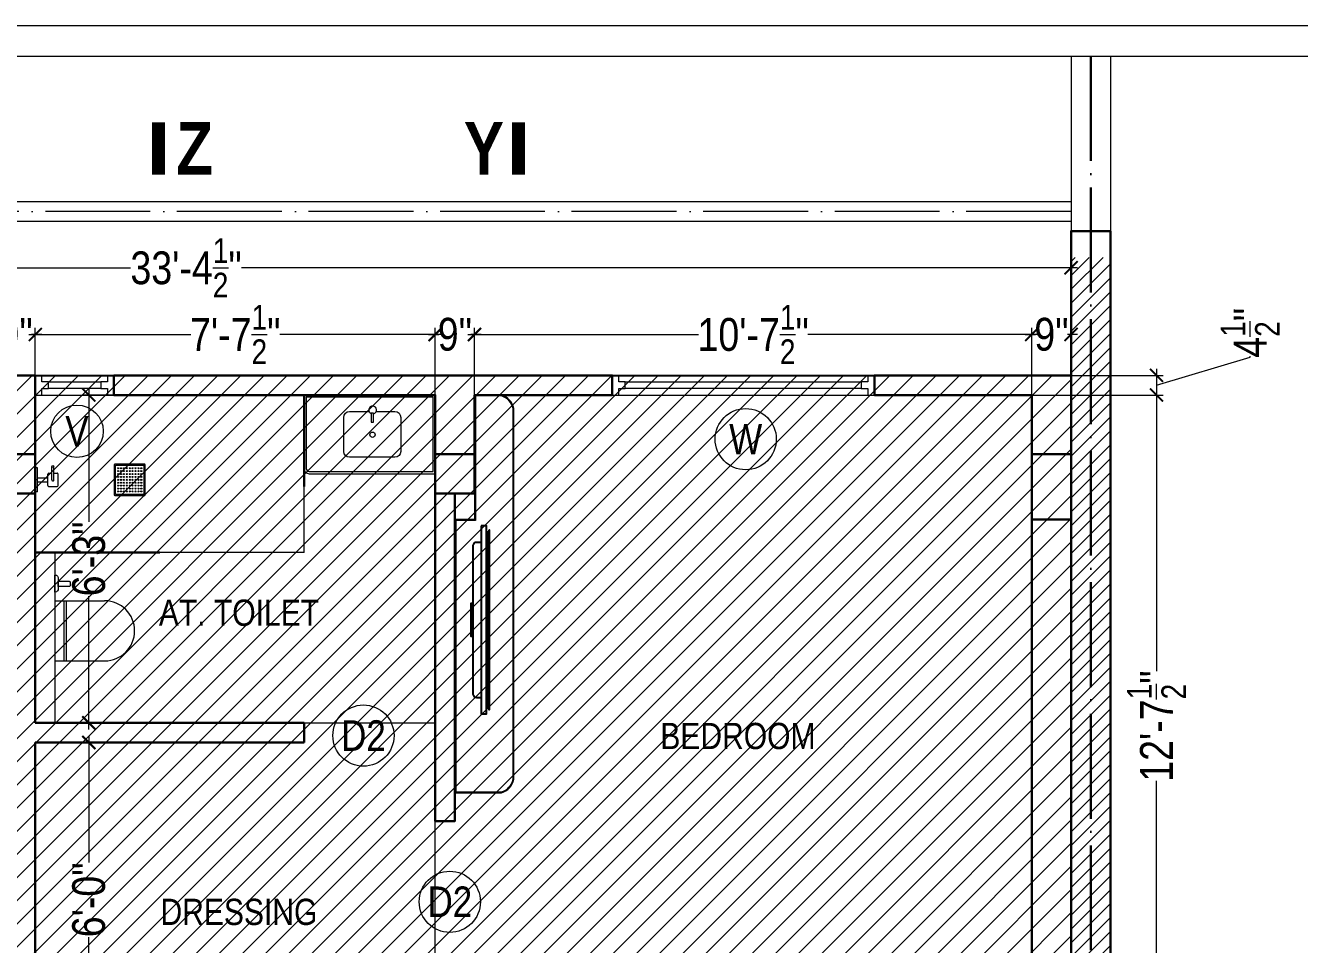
# Model space of a CAD drawing. Header units: millimetres. Extents: x 56222 to 3066687, y -650199 to -121287.
# Drawn here: x 153094.4 to 153385.9, y -173981.4 to -173771.1 of the extents above; entities that cross this region are included whole.
import ezdxf

# ---------------------------------------------------------------- set-up
doc = ezdxf.new("R2010")
doc.units = ezdxf.units.MM
doc.header["$MEASUREMENT"] = 0
doc.header["$PDMODE"] = 35
doc.linetypes.add('ACAD_ISO04W100', pattern=[30, 24, -3, 0, -3])
doc.layers.get('Defpoints').update_dxf_attribs({"color": 220})
for name, color, linetype, lineweight in [('COLUMN', 1, 'Continuous', 30), ('Farniture', 59, 'Continuous', 25), ('FIRST FLOOR', 7, 'Continuous', 9), ('FIRST FLOOR ( DIM )', 250, 'Continuous', 9), ('FIRST FLOOR ( DW_RAIL )', 7, 'Continuous', 9), ('FIRST FLOOR ( TEXT )', 7, 'Continuous', 9), ('FIRST FLOOR_( PLine )_', 251, 'Continuous', 30), ('FURNITURE', 32, 'Continuous', 9), ('GROUND FLOOR', 7, 'Continuous', 9), ('GROUND FLOOR  ( HATCH )', 251, 'Continuous', 9), ('SECTION', 7, 'Continuous', 9), ('X_PLOT', 1, 'Continuous', 9), ('X_SHEET', 7, 'Continuous', 9), ('X~SLAB ( HATCH )', 251, 'Continuous', 9)]:
    doc.layers.add(name, color=color, linetype=linetype, lineweight=lineweight)
doc.layers.add('XX~SLAB ( PLINE )', color=251, linetype='Continuous', plot=False)
doc.styles.add("Cn_BT_0'-0", font='swissc.ttf')
doc.styles.add('Cn_BT_7', font='swissc.ttf', dxfattribs={"height": 7})
doc.styles.add('Cn_BT_7½', font='swissc.ttf', dxfattribs={"height": 7.5})
doc.styles.add('KATHA', font='swissc.ttf')
doc.dimstyles.new('Cn_BT_7½', dxfattribs={"dimtxt": 9, "dimasz": 3, "dimexe": 1.5, "dimexo": 0, "dimgap": 0.09, "dimtad": 0, "dimdec": 3, "dimzin": 3, "dimdsep": 46, "dimlunit": 4, "dimtxsty": 'Cn_BT_7½', "dimblk": 'ARCHTICK', "dimcen": 0.09, "dimdle": 1.5, "dimclrd": 251, "dimclre": 251, "dimclrt": 14, "dimadec": 0, "dimazin": 0, "dimtfac": 0.75, "dimtdec": 3, "dimtofl": 0, "dimtmove": 0, "dimatfit": 3, "dimfxl": 0, "dimtolj": 1, "dimtzin": 0, "dimlwd": 15, "dimlwe": 15, "dimarcsym": 0})

# ---------------------------------------------------------------- blocks, each defined once
blk = doc.blocks.new('_ArchTick')
at = {"color": 0, "linetype": 'ByBlock', "const_width": 0.15}
blk.add_lwpolyline([(-0.5, -0.5), (0.5, 0.5)], dxfattribs=at)
blk = doc.blocks.new('*D50')
at = {"layer": 'Defpoints', "color": 0, "lineweight": 0, "transparency": 16777216}
for p in [(153333.66, -173851.18), (153324.66, -173855.68), (153353.19, -173855.68)]:
    blk.add_point(p, dxfattribs=at)
at = {"layer": 'FIRST FLOOR ( DIM )', "color": 251, "lineweight": 15, "transparency": 16777216}
for p, q in [((153353.19, -173853.43), (153374.63, -173846.99)), ((153374.63, -173846.99), (153374.63, -173846.81)), ((153333.66, -173851.18), (153354.69, -173851.18)), ((153353.19, -173849.68), (153353.19, -173857.18)), ((153324.66, -173855.68), (153354.69, -173855.68))]:
    blk.add_line(p, q, dxfattribs=at)
at = {"layer": 'FIRST FLOOR ( DIM )', "color": 251, "lineweight": 15, "transparency": 16777216, "xscale": 3, "yscale": 3, "zscale": 3}
for p, rotation in [((153353.19, -173851.18), 90), ((153353.19, -173855.68), 270)]:
    blk.add_blockref('_ArchTick', p, dxfattribs=dict(at, rotation=rotation))
at = {"layer": 'FIRST FLOOR ( DIM )', "color": 14, "transparency": 16777216, "insert": (153374.63, -173841.44), "char_height": 7.5, "attachment_point": 5, "rotation": 90, "style": 'Cn_BT_7½'}
blk.add_mtext('\\A1;4{\\H0.75x;\\S1/2;}"', dxfattribs=at)
blk = doc.blocks.new('*D48')
at = {"layer": 'Defpoints', "color": 0, "lineweight": 0, "transparency": 16777216}
for p in [(153333.66, -173855.68), (153333.66, -174007.18), (153353.19, -174007.18)]:
    blk.add_point(p, dxfattribs=at)
at = {"layer": 'FIRST FLOOR ( DIM )', "color": 251, "lineweight": 15, "transparency": 16777216}
for p, q in [((153353.19, -173854.18), (153353.19, -173918.89)), ((153333.66, -173855.68), (153354.69, -173855.68)), ((153353.19, -174008.68), (153353.19, -173943.96)), ((153333.66, -174007.18), (153354.69, -174007.18))]:
    blk.add_line(p, q, dxfattribs=at)
at = {"layer": 'FIRST FLOOR ( DIM )', "color": 251, "lineweight": 15, "transparency": 16777216, "xscale": 3, "yscale": 3, "zscale": 3}
for p, rotation in [((153353.19, -173855.68), 90), ((153353.19, -174007.18), 270)]:
    blk.add_blockref('_ArchTick', p, dxfattribs=dict(at, rotation=rotation))
at = {"layer": 'FIRST FLOOR ( DIM )', "color": 14, "transparency": 16777216, "insert": (153353.19, -173931.43), "char_height": 7.5, "attachment_point": 5, "rotation": 90, "style": 'Cn_BT_7½'}
blk.add_mtext('\\A1;12\'-7{\\H0.75x;\\S1/2;}"', dxfattribs=at)
blk = doc.blocks.new('*D47')
at = {"layer": 'Defpoints', "color": 0, "lineweight": 0, "transparency": 16777216}
for p in [(152933.16, -173826.57), (152933.16, -173851.18), (153333.66, -173851.18)]:
    blk.add_point(p, dxfattribs=at)
at = {"layer": 'FIRST FLOOR ( DIM )', "color": 251, "lineweight": 15, "transparency": 16777216}
for p, q in [((152933.16, -173851.18), (152933.16, -173825.07)), ((153333.66, -173851.18), (153333.66, -173825.07)), ((152931.66, -173826.57), (153118.45, -173826.57)), ((153335.16, -173826.57), (153143.87, -173826.57))]:
    blk.add_line(p, q, dxfattribs=at)
at = {"layer": 'FIRST FLOOR ( DIM )', "color": 251, "lineweight": 15, "transparency": 16777216, "xscale": 3, "yscale": 3, "zscale": 3, "rotation": 180}
blk.add_blockref('_ArchTick', (152933.16, -173826.57), dxfattribs=at)
at = {"layer": 'FIRST FLOOR ( DIM )', "color": 251, "lineweight": 15, "transparency": 16777216, "xscale": 3, "yscale": 3, "zscale": 3}
blk.add_blockref('_ArchTick', (153333.66, -173826.57), dxfattribs=at)
at = {"layer": 'FIRST FLOOR ( DIM )', "color": 14, "transparency": 16777216, "insert": (153131.16, -173826.57), "char_height": 7.5, "attachment_point": 5, "style": 'Cn_BT_7½'}
blk.add_mtext('\\A1;33\'-4{\\H0.75x;\\S1/2;}"', dxfattribs=at)
blk = doc.blocks.new('*D39')
at = {"layer": 'Defpoints', "color": 0, "lineweight": 0, "transparency": 16777216}
for p in [(153096.66, -173935.18), (153096.66, -174007.18), (153108.91, -174007.18)]:
    blk.add_point(p, dxfattribs=at)
at = {"layer": 'FIRST FLOOR ( DIM )', "color": 251, "lineweight": 15, "transparency": 16777216}
for p, q in [((153096.66, -173935.18), (153110.41, -173935.18)), ((153108.91, -173933.68), (153108.91, -173962.66)), ((153108.91, -174008.68), (153108.91, -173979.69)), ((153096.66, -174007.18), (153110.41, -174007.18))]:
    blk.add_line(p, q, dxfattribs=at)
at = {"layer": 'FIRST FLOOR ( DIM )', "color": 251, "lineweight": 15, "transparency": 16777216, "xscale": 3, "yscale": 3, "zscale": 3}
for p, rotation in [((153108.91, -173935.18), 90), ((153108.91, -174007.18), 270)]:
    blk.add_blockref('_ArchTick', p, dxfattribs=dict(at, rotation=rotation))
at = {"layer": 'FIRST FLOOR ( DIM )', "color": 14, "transparency": 16777216, "insert": (153108.91, -173971.18), "char_height": 7.5, "attachment_point": 5, "rotation": 90, "style": 'Cn_BT_7½'}
blk.add_mtext('\\A1;6\'-0"', dxfattribs=at)
blk = doc.blocks.new('A$C744D1EC1')
at = {"layer": 'FURNITURE'}
for p, q in [((-2.26, -0.39), (-2.26, 0)), ((-2.26, -0.39), (-2.26, 0)), ((0, -0.39), (0, 0)), ((0, -0.39), (0, 0)), ((2.26, -0.39), (2.26, 0)), ((2.26, -0.39), (2.26, 0)), ((-2.26, -0.39), (2.26, -0.39)), ((-2.26, -0.39), (2.26, -0.39)), ((-1.06, -2.36), (1.06, -2.36)), ((-0.39, -0.39), (-0.39, -2.36)), ((0.39, -0.39), (0.39, -2.36)), ((-1.26, -2.56), (-1.26, -4.14)), ((-1.06, -4.33), (1.06, -4.33)), ((0, -3.15), (2.56, -3.15)), ((0, -3.55), (2.56, -3.55)), ((1.26, -2.56), (1.26, -3.15)), ((1.26, -3.55), (1.26, -4.14))]:
    blk.add_line(p, q, dxfattribs=at)
for points in [[(-2.96, -15.14), (-2.96, -20.86, 0.414214), (-2.86, -20.96), (2.86, -20.96, 0.414214), (2.96, -20.86), (2.96, -15.14, 0.414214), (2.86, -15.04), (-2.86, -15.04, 0.414214)], [(-2.76, -15.34), (-2.76, -20.66, 0.414214), (-2.66, -20.76), (2.66, -20.76, 0.414214), (2.76, -20.66), (2.76, -15.34, 0.414214), (2.66, -15.24), (-2.66, -15.24, 0.414214)]]:
    blk.add_lwpolyline(points, format="xyb", close=True, dxfattribs=at)
for centre, radius in [((2.56, -3.35), 0.197), ((-2.21, -15.79), 0.0985), ((-2.21, -16.34), 0.0985), ((-2.21, -16.9), 0.0985), ((-1.66, -15.79), 0.0985), ((-1.66, -16.34), 0.0985), ((-1.66, -16.9), 0.0985), ((-1.1, -15.79), 0.0985), ((-1.1, -16.34), 0.0985), ((-1.1, -16.9), 0.0985), ((-0.55, -15.79), 0.0985), ((-0.55, -16.34), 0.0985), ((-0.55, -16.9), 0.0985), ((0, -15.79), 0.0985), ((0, -16.34), 0.0985), ((0, -16.9), 0.0985), ((0.55, -15.79), 0.0985), ((0.55, -16.34), 0.0985), ((0.55, -16.9), 0.0985), ((1.1, -15.79), 0.0985), ((1.1, -16.34), 0.0985), ((1.1, -16.9), 0.0985), ((1.66, -15.79), 0.0985), ((1.66, -16.34), 0.0985), ((1.66, -16.9), 0.0985), ((2.21, -15.79), 0.0985), ((2.21, -16.34), 0.0985), ((2.21, -16.9), 0.0985), ((-2.21, -17.45), 0.0985), ((-2.21, -18), 0.0985), ((-2.21, -18.55), 0.0985), ((-2.21, -19.1), 0.0985), ((-1.66, -17.45), 0.0985), ((-1.66, -18), 0.0985), ((-1.66, -18.55), 0.0985), ((-1.66, -19.1), 0.0985), ((-1.1, -17.45), 0.0985), ((-1.1, -18), 0.0985), ((-1.1, -18.55), 0.0985), ((-1.1, -19.1), 0.0985), ((-0.55, -17.45), 0.0985), ((-0.55, -18), 0.0985), ((-0.55, -18.55), 0.0985), ((-0.55, -19.1), 0.0985), ((0, -17.45), 0.0985), ((0, -18), 0.0985), ((0, -18.55), 0.0985), ((0, -19.1), 0.0985), ((0.55, -17.45), 0.0985), ((0.55, -18), 0.0985), ((0.55, -18.55), 0.0985), ((0.55, -19.1), 0.0985), ((1.1, -17.45), 0.0985), ((1.1, -18), 0.0985), ((1.1, -18.55), 0.0985), ((1.1, -19.1), 0.0985), ((1.66, -17.45), 0.0985), ((1.66, -18), 0.0985), ((1.66, -18.55), 0.0985), ((1.66, -19.1), 0.0985), ((2.21, -17.45), 0.0985), ((2.21, -18), 0.0985), ((2.21, -18.55), 0.0985), ((2.21, -19.1), 0.0985), ((-2.21, -19.66), 0.0985), ((-2.21, -20.21), 0.0985), ((-1.66, -19.66), 0.0985), ((-1.66, -20.21), 0.0985), ((-1.1, -19.66), 0.0985), ((-1.1, -20.21), 0.0985), ((-0.55, -19.66), 0.0985), ((-0.55, -20.21), 0.0985), ((0, -19.66), 0.0985), ((0, -20.21), 0.0985), ((0.55, -19.66), 0.0985), ((0.55, -20.21), 0.0985), ((1.1, -19.66), 0.0985), ((1.1, -20.21), 0.0985), ((1.66, -19.66), 0.0985), ((1.66, -20.21), 0.0985), ((2.21, -19.66), 0.0985), ((2.21, -20.21), 0.0985)]:
    blk.add_circle(centre, radius, dxfattribs=at)
for centre, start, end in [((-1.06, -2.56), 90, 180), ((1.06, -2.56), 0, 90), ((-1.06, -4.14), 180, 270), ((0, -3.35), 90, 270), ((1.06, -4.14), 270, 0)]:
    blk.add_arc(centre, 0.197, start, end, dxfattribs=at)
blk = doc.blocks.new('dfg')
at = {"layer": 'FURNITURE'}
for p, q in [((295086.03, -103322.89), (295099.32, -103322.89)), ((295086.03, -103322.89), (295086.03, -103338.95)), ((295088.5, -103338.95), (295088.5, -103322.89)), ((295089.07, -103338.95), (295089.07, -103322.89)), ((295086.03, -103338.95), (295099.32, -103338.95))]:
    blk.add_line(p, q, dxfattribs=at)
for points in [[(295086.89, -103316.98), (295086.89, -103319.57, -0.455818), (295086.08, -103320.57), (295086.03, -103320.57), (295086.03, -103315.98), (295086.08, -103315.98, -0.455818)], [(295090.07, -103317.91), (295090.07, -103318.8, -0.414214), (295089.82, -103319.05), (295086.89, -103319.05), (295086.89, -103317.66), (295089.82, -103317.66, -0.414214)]]:
    blk.add_lwpolyline(points, format="xyb", close=True, dxfattribs=at)
blk.add_arc((295099.32, -103330.92), 8.03, 270, 90, dxfattribs=at)
blk = doc.blocks.new('*D36')
at = {"layer": 'Defpoints', "color": 0, "lineweight": 0, "transparency": 16777216}
for p in [(153108.91, -173855.68), (153115.12, -173855.68), (153115.12, -173930.68)]:
    blk.add_point(p, dxfattribs=at)
at = {"layer": 'GROUND FLOOR', "color": 251, "lineweight": 15, "transparency": 16777216}
for p, q in [((153108.91, -173854.18), (153108.91, -173884.66)), ((153115.12, -173855.68), (153107.41, -173855.68)), ((153108.91, -173932.18), (153108.91, -173901.69)), ((153115.12, -173930.68), (153107.41, -173930.68))]:
    blk.add_line(p, q, dxfattribs=at)
at = {"layer": 'GROUND FLOOR', "color": 251, "lineweight": 15, "transparency": 16777216, "xscale": 3, "yscale": 3, "zscale": 3}
for p, rotation in [((153108.91, -173855.68), 90), ((153108.91, -173930.68), 270)]:
    blk.add_blockref('_ArchTick', p, dxfattribs=dict(at, rotation=rotation))
at = {"layer": 'GROUND FLOOR', "color": 14, "transparency": 16777216, "insert": (153108.91, -173893.18), "char_height": 7.5, "attachment_point": 5, "rotation": 90, "style": 'Cn_BT_7½'}
blk.add_mtext('\\A1;6\'-3"', dxfattribs=at)
blk = doc.blocks.new('tv')
at = {"layer": 'Farniture'}
for points in [[(47049.68, -94850.89), (47017.64, -94850.89), (47017.64, -94849.96), (47049.68, -94849.96)], [(47048.97, -94849.55), (47018.36, -94849.55), (47018.36, -94849.43), (47048.97, -94849.43)], [(47048.62, -94849.96), (47018.71, -94849.96), (47018.71, -94849.55), (47048.62, -94849.55)], [(47030.87, -94852.22), (47036.46, -94852.22), (47036.46, -94852.63), (47030.87, -94852.63)]]:
    blk.add_lwpolyline(points, close=True, dxfattribs=at)
blk.add_lwpolyline([(47046.93, -94850.89), (47020.39, -94850.89), (47020.39, -94851.6, 0.414214), (47021.02, -94852.22), (47046.31, -94852.22, 0.414214), (47046.93, -94851.6)], format="xyb", close=True, dxfattribs=at)
blk = doc.blocks.new('*D25')
at = {"layer": 'Defpoints', "color": 0, "lineweight": 0, "transparency": 16777216}
for p in [(153096.66, -173841.82), (153096.66, -173851.18), (153087.66, -173855.68)]:
    blk.add_point(p, dxfattribs=at)
at = {"layer": 'FIRST FLOOR ( DIM )', "color": 251, "lineweight": 15, "transparency": 16777216}
for p, q in [((153086.16, -173841.82), (153088.51, -173841.82)), ((153087.66, -173855.68), (153087.66, -173840.32)), ((153098.16, -173841.82), (153095.82, -173841.82)), ((153096.66, -173851.18), (153096.66, -173840.32))]:
    blk.add_line(p, q, dxfattribs=at)
at = {"layer": 'FIRST FLOOR ( DIM )', "color": 251, "lineweight": 15, "transparency": 16777216, "xscale": 3, "yscale": 3, "zscale": 3, "rotation": 180}
blk.add_blockref('_ArchTick', (153087.66, -173841.82), dxfattribs=at)
at = {"layer": 'FIRST FLOOR ( DIM )', "color": 251, "lineweight": 15, "transparency": 16777216, "xscale": 3, "yscale": 3, "zscale": 3}
blk.add_blockref('_ArchTick', (153096.66, -173841.82), dxfattribs=at)
at = {"layer": 'FIRST FLOOR ( DIM )', "color": 14, "transparency": 16777216, "insert": (153092.16, -173841.82), "char_height": 7.5, "attachment_point": 5, "style": 'Cn_BT_7½'}
blk.add_mtext('\\A1;9"', dxfattribs=at)
blk = doc.blocks.new('*D24')
at = {"layer": 'Defpoints', "color": 0, "lineweight": 0, "transparency": 16777216}
for p in [(153188.16, -173841.82), (153096.66, -173851.18), (153188.16, -173855.68)]:
    blk.add_point(p, dxfattribs=at)
at = {"layer": 'FIRST FLOOR ( DIM )', "color": 251, "lineweight": 15, "transparency": 16777216}
for p, q in [((153095.16, -173841.82), (153132.21, -173841.82)), ((153096.66, -173851.18), (153096.66, -173840.32)), ((153189.66, -173841.82), (153152.61, -173841.82)), ((153188.16, -173855.68), (153188.16, -173840.32))]:
    blk.add_line(p, q, dxfattribs=at)
at = {"layer": 'FIRST FLOOR ( DIM )', "color": 251, "lineweight": 15, "transparency": 16777216, "xscale": 3, "yscale": 3, "zscale": 3, "rotation": 180}
blk.add_blockref('_ArchTick', (153096.66, -173841.82), dxfattribs=at)
at = {"layer": 'FIRST FLOOR ( DIM )', "color": 251, "lineweight": 15, "transparency": 16777216, "xscale": 3, "yscale": 3, "zscale": 3}
blk.add_blockref('_ArchTick', (153188.16, -173841.82), dxfattribs=at)
at = {"layer": 'FIRST FLOOR ( DIM )', "color": 14, "transparency": 16777216, "insert": (153142.41, -173841.82), "char_height": 7.5, "attachment_point": 5, "style": 'Cn_BT_7½'}
blk.add_mtext('\\A1;7\'-7{\\H0.75x;\\S1/2;}"', dxfattribs=at)
blk = doc.blocks.new('*D23')
at = {"layer": 'Defpoints', "color": 0, "lineweight": 0, "transparency": 16777216}
for p in [(153197.16, -173841.82), (153188.16, -173855.68), (153197.16, -173855.68)]:
    blk.add_point(p, dxfattribs=at)
at = {"layer": 'FIRST FLOOR ( DIM )', "color": 251, "lineweight": 15, "transparency": 16777216}
for p, q in [((153186.66, -173841.82), (153189.01, -173841.82)), ((153188.16, -173855.68), (153188.16, -173840.32)), ((153198.66, -173841.82), (153196.32, -173841.82)), ((153197.16, -173855.68), (153197.16, -173840.32))]:
    blk.add_line(p, q, dxfattribs=at)
at = {"layer": 'FIRST FLOOR ( DIM )', "color": 251, "lineweight": 15, "transparency": 16777216, "xscale": 3, "yscale": 3, "zscale": 3, "rotation": 180}
blk.add_blockref('_ArchTick', (153188.16, -173841.82), dxfattribs=at)
at = {"layer": 'FIRST FLOOR ( DIM )', "color": 251, "lineweight": 15, "transparency": 16777216, "xscale": 3, "yscale": 3, "zscale": 3}
blk.add_blockref('_ArchTick', (153197.16, -173841.82), dxfattribs=at)
at = {"layer": 'FIRST FLOOR ( DIM )', "color": 14, "transparency": 16777216, "insert": (153192.66, -173841.82), "char_height": 7.5, "attachment_point": 5, "style": 'Cn_BT_7½'}
blk.add_mtext('\\A1;9"', dxfattribs=at)
blk = doc.blocks.new('*D22')
at = {"layer": 'Defpoints', "color": 0, "lineweight": 0, "transparency": 16777216}
for p in [(153324.66, -173841.82), (153197.16, -173855.68), (153324.66, -173855.68)]:
    blk.add_point(p, dxfattribs=at)
at = {"layer": 'FIRST FLOOR ( DIM )', "color": 251, "lineweight": 15, "transparency": 16777216}
for p, q in [((153195.66, -173841.82), (153248.38, -173841.82)), ((153197.16, -173855.68), (153197.16, -173840.32)), ((153326.16, -173841.82), (153273.45, -173841.82)), ((153324.66, -173855.68), (153324.66, -173840.32))]:
    blk.add_line(p, q, dxfattribs=at)
at = {"layer": 'FIRST FLOOR ( DIM )', "color": 251, "lineweight": 15, "transparency": 16777216, "xscale": 3, "yscale": 3, "zscale": 3, "rotation": 180}
blk.add_blockref('_ArchTick', (153197.16, -173841.82), dxfattribs=at)
at = {"layer": 'FIRST FLOOR ( DIM )', "color": 251, "lineweight": 15, "transparency": 16777216, "xscale": 3, "yscale": 3, "zscale": 3}
blk.add_blockref('_ArchTick', (153324.66, -173841.82), dxfattribs=at)
at = {"layer": 'FIRST FLOOR ( DIM )', "color": 14, "transparency": 16777216, "insert": (153260.91, -173841.82), "char_height": 7.5, "attachment_point": 5, "style": 'Cn_BT_7½'}
blk.add_mtext('\\A1;10\'-7{\\H0.75x;\\S1/2;}"', dxfattribs=at)
blk = doc.blocks.new('*D21')
at = {"layer": 'Defpoints', "color": 0, "lineweight": 0, "transparency": 16777216}
for p in [(153333.66, -173841.82), (153333.66, -173851.18), (153324.66, -173855.68)]:
    blk.add_point(p, dxfattribs=at)
at = {"layer": 'FIRST FLOOR ( DIM )', "color": 251, "lineweight": 15, "transparency": 16777216}
for p, q in [((153323.16, -173841.82), (153325.51, -173841.82)), ((153324.66, -173855.68), (153324.66, -173840.32)), ((153335.16, -173841.82), (153332.82, -173841.82)), ((153333.66, -173851.18), (153333.66, -173840.32))]:
    blk.add_line(p, q, dxfattribs=at)
at = {"layer": 'FIRST FLOOR ( DIM )', "color": 251, "lineweight": 15, "transparency": 16777216, "xscale": 3, "yscale": 3, "zscale": 3, "rotation": 180}
blk.add_blockref('_ArchTick', (153324.66, -173841.82), dxfattribs=at)
at = {"layer": 'FIRST FLOOR ( DIM )', "color": 251, "lineweight": 15, "transparency": 16777216, "xscale": 3, "yscale": 3, "zscale": 3}
blk.add_blockref('_ArchTick', (153333.66, -173841.82), dxfattribs=at)
at = {"layer": 'FIRST FLOOR ( DIM )', "color": 14, "transparency": 16777216, "insert": (153329.16, -173841.82), "char_height": 7.5, "attachment_point": 5, "style": 'Cn_BT_7½'}
blk.add_mtext('\\A1;9"', dxfattribs=at)

msp = doc.modelspace()

# ---------------------------------------------------------------- hatches: boundary and pattern name
at = {"layer": 'GROUND FLOOR  ( HATCH )'}
h = msp.add_hatch(dxfattribs=at)
h.set_pattern_fill('ANSI31', color=6, scale=18, style=0)
h.set_pattern_definition([(45, (36801.9772, -11548.502), (-1.590990258, 1.590990258), [])])
h.paths.add_polyline_path([(153342.6631, -173824.1764), (153333.6631, -173824.1764), (153333.6631, -174167.6764), (153342.6631, -174167.6764)])
at = {"layer": 'X~SLAB ( HATCH )'}
h = msp.add_hatch(dxfattribs=at)
h.set_pattern_fill('ANSI31', color=256, scale=30, style=0)
h.set_pattern_definition([(45, (152928.663, -174161.6764), (-2.65165, 2.65165), [])])
h.paths.add_polyline_path([(152928.6631, -173851.1764), (153333.6631, -173851.1764), (153333.6631, -174161.6764), (153324.6631, -174161.6764), (153324.6631, -174143.6764), (153243.6631, -174143.6764), (153243.6631, -174161.6764), (152928.6631, -174161.6764)])
h.paths.add_polyline_path([(153096.6631, -174056.6764), (153138.6631, -174056.6764), (153138.6631, -174110.6764), (153192.6631, -174110.6764), (153192.6631, -174152.6764), (153096.6631, -174152.6764)], flags=16)
h.paths.add_polyline_path([(153239.1631, -174139.1764), (153324.6631, -174139.1764), (153324.6631, -174011.6764), (153239.1631, -174011.6764)], flags=16)

# ---------------------------------------------------------------- linework, layer by layer
at = {"layer": 'COLUMN'}
for points in [[(153087.6631, -173869.1764), (153096.6631, -173869.1764), (153096.6631, -173878.1764), (153087.6631, -173878.1764)], [(153188.1631, -173869.1764), (153197.1631, -173869.1764), (153197.1631, -173878.1764), (153188.1631, -173878.1764)], [(153324.6631, -173869.1764), (153333.6631, -173869.1764), (153333.6631, -173884.1764), (153324.6631, -173884.1764)]]:
    msp.add_lwpolyline(points, close=True, dxfattribs=at)
at = {"layer": 'FIRST FLOOR'}
for p, q in [((152933.1631, -173851.1764), (153333.6631, -173851.1764)), ((153096.6631, -173930.6764), (153096.6631, -173851.1764)), ((153114.6631, -173855.6764), (153114.6631, -173851.1764)), ((153228.6631, -173855.6764), (153228.6631, -173851.1764)), ((153288.6631, -173855.6764), (153288.6631, -173851.1764)), ((153333.6631, -173851.1764), (153333.6631, -174161.6764)), ((153096.6631, -173855.6764), (153188.1631, -173855.6764)), ((153188.1631, -174007.1764), (153188.1631, -173855.6764)), ((153197.1631, -173855.6764), (153324.6631, -173855.6764)), ((153197.1631, -173878.1764), (153197.1631, -173855.6764)), ((153324.6631, -173855.6764), (153324.6631, -174007.1764)), ((153192.6631, -173953.1764), (153192.6631, -173878.1764)), ((153096.6631, -173930.6764), (153188.1631, -173930.6764)), ((153158.1631, -173935.1764), (153158.1631, -173930.6764)), ((153096.6631, -173935.1764), (153158.1631, -173935.1764)), ((153096.6631, -173935.1764), (153096.6631, -174007.1764)), ((153188.1631, -173953.1764), (153192.6631, -173953.1764))]:
    msp.add_line(p, q, dxfattribs=at)
at = {"layer": 'FIRST FLOOR ( DIM )', "color": 5}
for centre, radius in [((153106.1991, -173863.9739), 6), ((153259.2076, -173865.7762), 7), ((153171.7419, -173933.595), 7), ((153191.5027, -173971.6235), 7)]:
    msp.add_circle(centre, radius, dxfattribs=at)
at = {"layer": 'FIRST FLOOR ( DW_RAIL )'}
for points in [[(153114.6631, -173851.1764), (153113.1631, -173851.1764), (153113.1631, -173852.6764), (153111.6631, -173852.6764), (153111.6631, -173854.1764), (153099.6631, -173854.1764), (153099.6631, -173852.6764), (153098.1631, -173852.6764), (153098.1631, -173851.1764), (153096.6631, -173851.1764), (153096.6631, -173855.6764), (153098.1631, -173855.6764), (153098.1631, -173854.1764), (153099.6631, -173854.1764), (153099.6631, -173852.6764), (153111.6631, -173852.6764), (153111.6631, -173854.1764), (153113.1631, -173854.1764), (153113.1631, -173855.6764), (153114.6631, -173855.6764), (153114.6631, -173851.1764), (153096.6631, -173851.1764), (153096.6631, -173855.6764), (153114.6631, -173855.6764)], [(153288.6631, -173851.1764), (153287.1631, -173851.1764), (153287.1631, -173852.6764), (153285.6631, -173852.6764), (153285.6631, -173854.1764), (153231.6631, -173854.1764), (153231.6631, -173852.6764), (153230.1631, -173852.6764), (153230.1631, -173851.1764), (153228.6631, -173851.1764), (153228.6631, -173855.6764), (153230.1631, -173855.6764), (153230.1631, -173854.1764), (153231.6631, -173854.1764), (153231.6631, -173852.6764), (153285.6631, -173852.6764), (153285.6631, -173854.1764), (153287.1631, -173854.1764), (153287.1631, -173855.6764), (153288.6631, -173855.6764), (153288.6631, -173851.1764), (153228.6631, -173851.1764), (153228.6631, -173855.6764), (153288.6631, -173855.6764)]]:
    msp.add_lwpolyline(points, close=True, dxfattribs=at)
at = {"layer": 'FIRST FLOOR_( PLine )_'}
for p, q in [((153096.6631, -173851.1764), (152933.1631, -173851.1764)), ((153096.6631, -173930.6764), (153096.6631, -173851.1764)), ((153158.1631, -173930.6764), (153096.6631, -173930.6764)), ((153158.1631, -173935.1764), (153158.1631, -173930.6764)), ((153096.6631, -174007.1764), (153096.6631, -173935.1764)), ((153096.6631, -173935.1764), (153158.1631, -173935.1764))]:
    msp.add_line(p, q, dxfattribs=at)
for points in [[(153197.1631, -173855.6764), (153228.6631, -173855.6764), (153228.6631, -173851.1764), (153114.6631, -173851.1764), (153114.6631, -173855.6764), (153188.1631, -173855.6764), (153188.1631, -173953.1764), (153192.6631, -173953.1764), (153192.6631, -173878.1764), (153197.1631, -173878.1764)], [(153333.6631, -173851.1764), (153288.6631, -173851.1764), (153288.6631, -173855.6764), (153324.6631, -173855.6764), (153324.6631, -174007.1764), (153234.6631, -174007.1764), (153234.6631, -174011.6764), (153324.6631, -174011.6764), (153324.6631, -174139.1764), (153267.6631, -174139.1764), (153267.6631, -174143.6764), (153324.6631, -174143.6764), (153324.6631, -174161.6764), (153333.6631, -174161.6764)]]:
    msp.add_lwpolyline(points, close=True, dxfattribs=at)
at = {"layer": 'FURNITURE'}
for q in [(153158.1631, -173855.6764), (153096.6631, -173891.6764)]:
    msp.add_line((153158.1631, -173891.6764), q, dxfattribs=at)
at = {"layer": 'FURNITURE', "color": 5, "lineweight": 30, "ltscale": 10000}
for p, q in [((153158.1631, -173855.6764), (153158.1631, -173876.5872)), ((153096.6631, -173891.6764), (153125.1631, -173891.6764))]:
    msp.add_line(p, q, dxfattribs=at)
at = {"layer": 'FURNITURE'}
for points in [[(153188.1631, -173855.6764), (153158.1631, -173855.6764), (153158.1631, -173872.4836, 0.42261333), (153159.3477, -173873.6821), (153188.1631, -173873.6822)], [(153187.6631, -173856.1764), (153158.6631, -173856.1764), (153158.6631, -173872.4894, 0.42530735), (153159.3453, -173873.1821), (153187.6631, -173873.1822)], [(153206.1632, -173858.766, 0.28550808), (153203.3325, -173855.6764), (153197.1631, -173855.6764), (153197.1631, -173884.1764), (153192.6631, -173884.1764), (153192.6631, -173946.6775), (153203.3325, -173946.6775, 0.28548811), (153206.1631, -173943.5882)], [(153206.0199, -173858.7794, 0.28319822), (153203.3126, -173855.8196), (153197.3064, -173855.8196), (153197.3064, -173884.3196), (153192.8064, -173884.3196), (153192.8064, -173946.5343), (153203.3126, -173946.5343, 0.28317791), (153206.0198, -173943.5748)], [(153205.9634, -173858.7848, 0.28225194), (153203.3047, -173855.8761), (153197.3629, -173855.8761), (153197.3629, -173884.3761), (153192.8629, -173884.3761), (153192.8629, -173946.4778), (153203.3047, -173946.4778, 0.28223148), (153205.9633, -173943.5694)]]:
    msp.add_lwpolyline(points, format="xyb", close=True, dxfattribs=at)
msp.add_lwpolyline([(153174.674, -173859.4505), (153178.9458, -173859.4503, -0.41421356), (153180.278, -173860.7825), (153180.2782, -173868.582, -0.41421356), (153178.9461, -173869.9142), (153168.5647, -173869.9145, -0.41421356), (153167.2325, -173868.5824), (153167.2323, -173860.7829, -0.41421356), (153168.5644, -173859.4506), (153173.0387, -173859.4505)], format="xyb", dxfattribs=at)
msp.add_lwpolyline([(153174.674, -173859.4505), (153178.9458, -173859.4503, -0.41421356), (153180.278, -173860.7825), (153180.2782, -173868.582, -0.41421356), (153178.9461, -173869.9142), (153168.5647, -173869.9145, -0.41421356), (153167.2325, -173868.5824), (153167.2323, -173860.7829, -0.41421356), (153168.5644, -173859.4506), (153173.0387, -173859.4505)], format="xyb", dxfattribs=at)
for points in [[(153173.5435, -173859.8032), (153173.5435, -173861.9055), (153174.0799, -173861.9054), (153174.0798, -173859.8032)], [(153173.5435, -173859.8032), (153173.5435, -173861.9055), (153174.0799, -173861.9054), (153174.0798, -173859.8032)], [(153101.1631, -173930.5825), (153096.6631, -173930.5825), (153096.6631, -173891.6764), (153101.1631, -173891.6764)]]:
    msp.add_lwpolyline(points, close=True, dxfattribs=at)
msp.add_circle((153173.8118, -173864.7591), 0.6131, dxfattribs=at)
msp.add_circle((153173.8118, -173864.7591), 0.6131, dxfattribs=at)
msp.add_arc((153173.8563, -173859.0876), 0.8946, 284.4676, 249.530737, dxfattribs=at)
msp.add_arc((153173.8563, -173859.0876), 0.8946, 284.4676, 249.530737, dxfattribs=at)
at = {"layer": 'GROUND FLOOR'}
for p, q in [((153333.6631, -173778.1275), (153333.6631, -174299.0603)), ((153333.6631, -173778.1275), (153333.6631, -173875.1764)), ((153342.6631, -173778.1275), (153342.6631, -174299.0603)), ((152833.4131, -173811.4264), (153333.6631, -173811.4264)), ((152837.9131, -173815.9264), (153333.6631, -173815.9264))]:
    msp.add_line(p, q, dxfattribs=at)
at = {"layer": 'GROUND FLOOR', "color": 1, "linetype": 'ACAD_ISO04W100'}
msp.add_line((153338.1631, -173778.1275), (153338.1631, -174161.6764), dxfattribs=at)
msp.add_lwpolyline([(153333.6631, -173813.6764), (152835.6631, -173813.6764), (152835.6631, -174276.1764), (153333.6631, -174276.1764)], dxfattribs=at)
at = {"layer": 'GROUND FLOOR', "color": 6, "lineweight": 30}
msp.add_lwpolyline([(153342.6631, -173818.1764), (153333.6631, -173818.1764), (153333.6631, -174161.6764), (153342.6631, -174161.6764)], close=True, dxfattribs=at)
at = {"layer": 'SECTION', "color": 5}
for points in [[(153126.3261, -174239.5364, 12, 12, 0), (153123.3261, -174239.5364, 0, 0, 0), (153123.3261, -173799.2689, 12, 12, 0), (153126.3261, -173799.2689, 12, 12, 0)], [(153205.7001, -174239.5364, 12, 12, 0), (153208.7001, -174239.5364, 0, 0, 0), (153208.7001, -173799.2689, 12, 12, 0), (153205.7001, -173799.2689, 12, 12, 0)]]:
    msp.add_lwpolyline(points, format="xyseb", dxfattribs=at)
at = {"layer": 'X_PLOT', "linetype": 'ACAD_ISO04W100', "lineweight": 30}
msp.add_line((153338.1631, -173778.1275), (153338.1631, -174299.0603), dxfattribs=at)
at = {"layer": 'X_SHEET'}
for points in [[(153548.7248, -174306.0603), (152781.5764, -174306.0603), (152781.5764, -173771.1275), (153548.7248, -173771.1275)], [(153541.7248, -174299.0603), (152788.5764, -174299.0603), (152788.5764, -173778.1275), (153541.7248, -173778.1275)]]:
    msp.add_lwpolyline(points, close=True, dxfattribs=at)
at = {"layer": 'XX~SLAB ( PLINE )'}
msp.add_lwpolyline([(152928.6631, -173851.1764), (153333.6631, -173851.1764), (153333.6631, -174161.6764), (153324.6631, -174161.6764), (153324.6631, -174143.6764), (153243.6631, -174143.6764), (153243.6631, -174161.6764), (152928.6631, -174161.6764)], close=True, dxfattribs=at)

# ---------------------------------------------------------------- block references
at = {"layer": 'FURNITURE', "linetype": 'Continuous', "xscale": 1.200000000076199, "yscale": 1.200000000076199, "zscale": 1.200000000076199, "rotation": 90.00018639057082}
msp.add_blockref('A$C744D1EC1', (153096.6631, -173875.0822), dxfattribs=at)
at = {"layer": 'FURNITURE', "xscale": -1.342294704634696, "yscale": 1.342294704634696, "zscale": 1.34229470471346, "rotation": 270}
msp.add_blockref('tv', (280516.4928, -237040.1506), dxfattribs=at)
at = {"layer": 'FURNITURE', "color": 5, "xscale": 0.8549999999813735, "yscale": 0.8549999999813735, "zscale": 0.8549999999813735}
msp.add_blockref('dfg', (-99197.3924, -85561.6926), dxfattribs=at)

# ---------------------------------------------------------------- texts
at = {"layer": 'FIRST FLOOR ( DIM )', "color": 5, "char_height": 7, "attachment_point": 5, "style": 'Cn_BT_7'}
for s, insert in [('V', (153106.1991, -173863.9739)), ('W', (153259.2076, -173865.7762)), ('D2', (153171.7419, -173933.595)), ('D2', (153191.5027, -173971.6235))]:
    msp.add_mtext(s, dxfattribs=dict(at, insert=insert))
at = {"layer": 'FIRST FLOOR ( TEXT )', "char_height": 6, "attachment_point": 5, "style": 'KATHA'}
for s, insert in [('AT. TOILET', (153143.2591, -173905.5276)), ('BEDROOM', (153257.4255, -173933.7298)), ('DRESSING', (153143.2591, -173973.9744))]:
    msp.add_mtext(s, dxfattribs=dict(at, insert=insert))
at = {"layer": 'SECTION', "color": 5, "char_height": 12, "line_spacing_factor": 1.157143, "style": "Cn_BT_0'-0"}
for s, insert, attachment_point in [('{\\fSwis721 Cn BT|b1|i0|c0|p34;Z}', (153137.3, -173805.229), 9), ('{\\fSwis721 Cn BT|b1|i0|c0|p34;Y}', (153194.7262, -173805.229), 7)]:
    msp.add_mtext(s, dxfattribs=dict(at, insert=insert, attachment_point=attachment_point))

# ---------------------------------------------------------------- dimensions: what is measured, and where the dimension line sits
at = {"layer": 'FIRST FLOOR ( DIM )'}
dim = msp.add_linear_dim(base=(152933.1631, -173826.5664), p1=(153333.6631, -173851.1764), p2=(152933.1631, -173851.1764), dimstyle='Cn_BT_7½', dxfattribs=at)
dim.commit()
dim.dimension.update_dxf_attribs({"geometry": '*D47', "text_midpoint": (153131.1631, -173826.5664), "dimtype": 160})
dim = msp.add_linear_dim(base=(153353.1886, -173855.6764), p1=(153333.6631, -173851.1764), p2=(153324.6631, -173855.6764), angle=90, dimstyle='Cn_BT_7½', override={"dimtmove": 1}, dxfattribs=at)
dim.commit()
dim.dimension.update_dxf_attribs({"geometry": '*D50', "text_midpoint": (153374.6316, -173846.7234)})
for base, p1, p2, picture, middle in [((153096.6631, -173841.823), (153087.6631, -173855.6764), (153096.6631, -173851.1764), '*D25', (153092.1631, -173841.823)), ((153188.1631, -173841.823), (153096.6631, -173851.1764), (153188.1631, -173855.6764), '*D24', (153142.4131, -173841.823)), ((153197.1631, -173841.823), (153188.1631, -173855.6764), (153197.1631, -173855.6764), '*D23', (153192.6631, -173841.823)), ((153324.6631, -173841.823), (153197.1631, -173855.6764), (153324.6631, -173855.6764), '*D22', (153260.9131, -173841.823)), ((153333.6631, -173841.823), (153324.6631, -173855.6764), (153333.6631, -173851.1764), '*D21', (153329.1631, -173841.823))]:
    dim = msp.add_linear_dim(base=base, p1=p1, p2=p2, dimstyle='Cn_BT_7½', override={"dimtmove": 1}, dxfattribs=at)
    dim.commit()
    dim.dimension.update_dxf_attribs({"geometry": picture, "text_midpoint": middle})
for base, p1, p2, picture, middle in [((153353.1886, -174007.1764), (153333.6631, -173855.6764), (153333.6631, -174007.1764), '*D48', (153353.1886, -173931.4264)), ((153108.9075, -174007.1764), (153096.6631, -173935.1764), (153096.6631, -174007.1764), '*D39', (153108.9075, -173971.1764))]:
    dim = msp.add_linear_dim(base=base, p1=p1, p2=p2, angle=90, dimstyle='Cn_BT_7½', dxfattribs=at)
    dim.commit()
    dim.dimension.update_dxf_attribs({"geometry": picture, "text_midpoint": middle})
at = {"layer": 'GROUND FLOOR'}
dim = msp.add_aligned_dim(p1=(153115.121, -173930.6764), p2=(153115.121, -173855.6764), distance=6.2135, dimstyle='Cn_BT_7½', dxfattribs=at)
dim.commit()
dim.dimension.update_dxf_attribs({"geometry": '*D36', "text_midpoint": (153108.9075, -173893.1764)})

doc.saveas('drawing.dxf')
